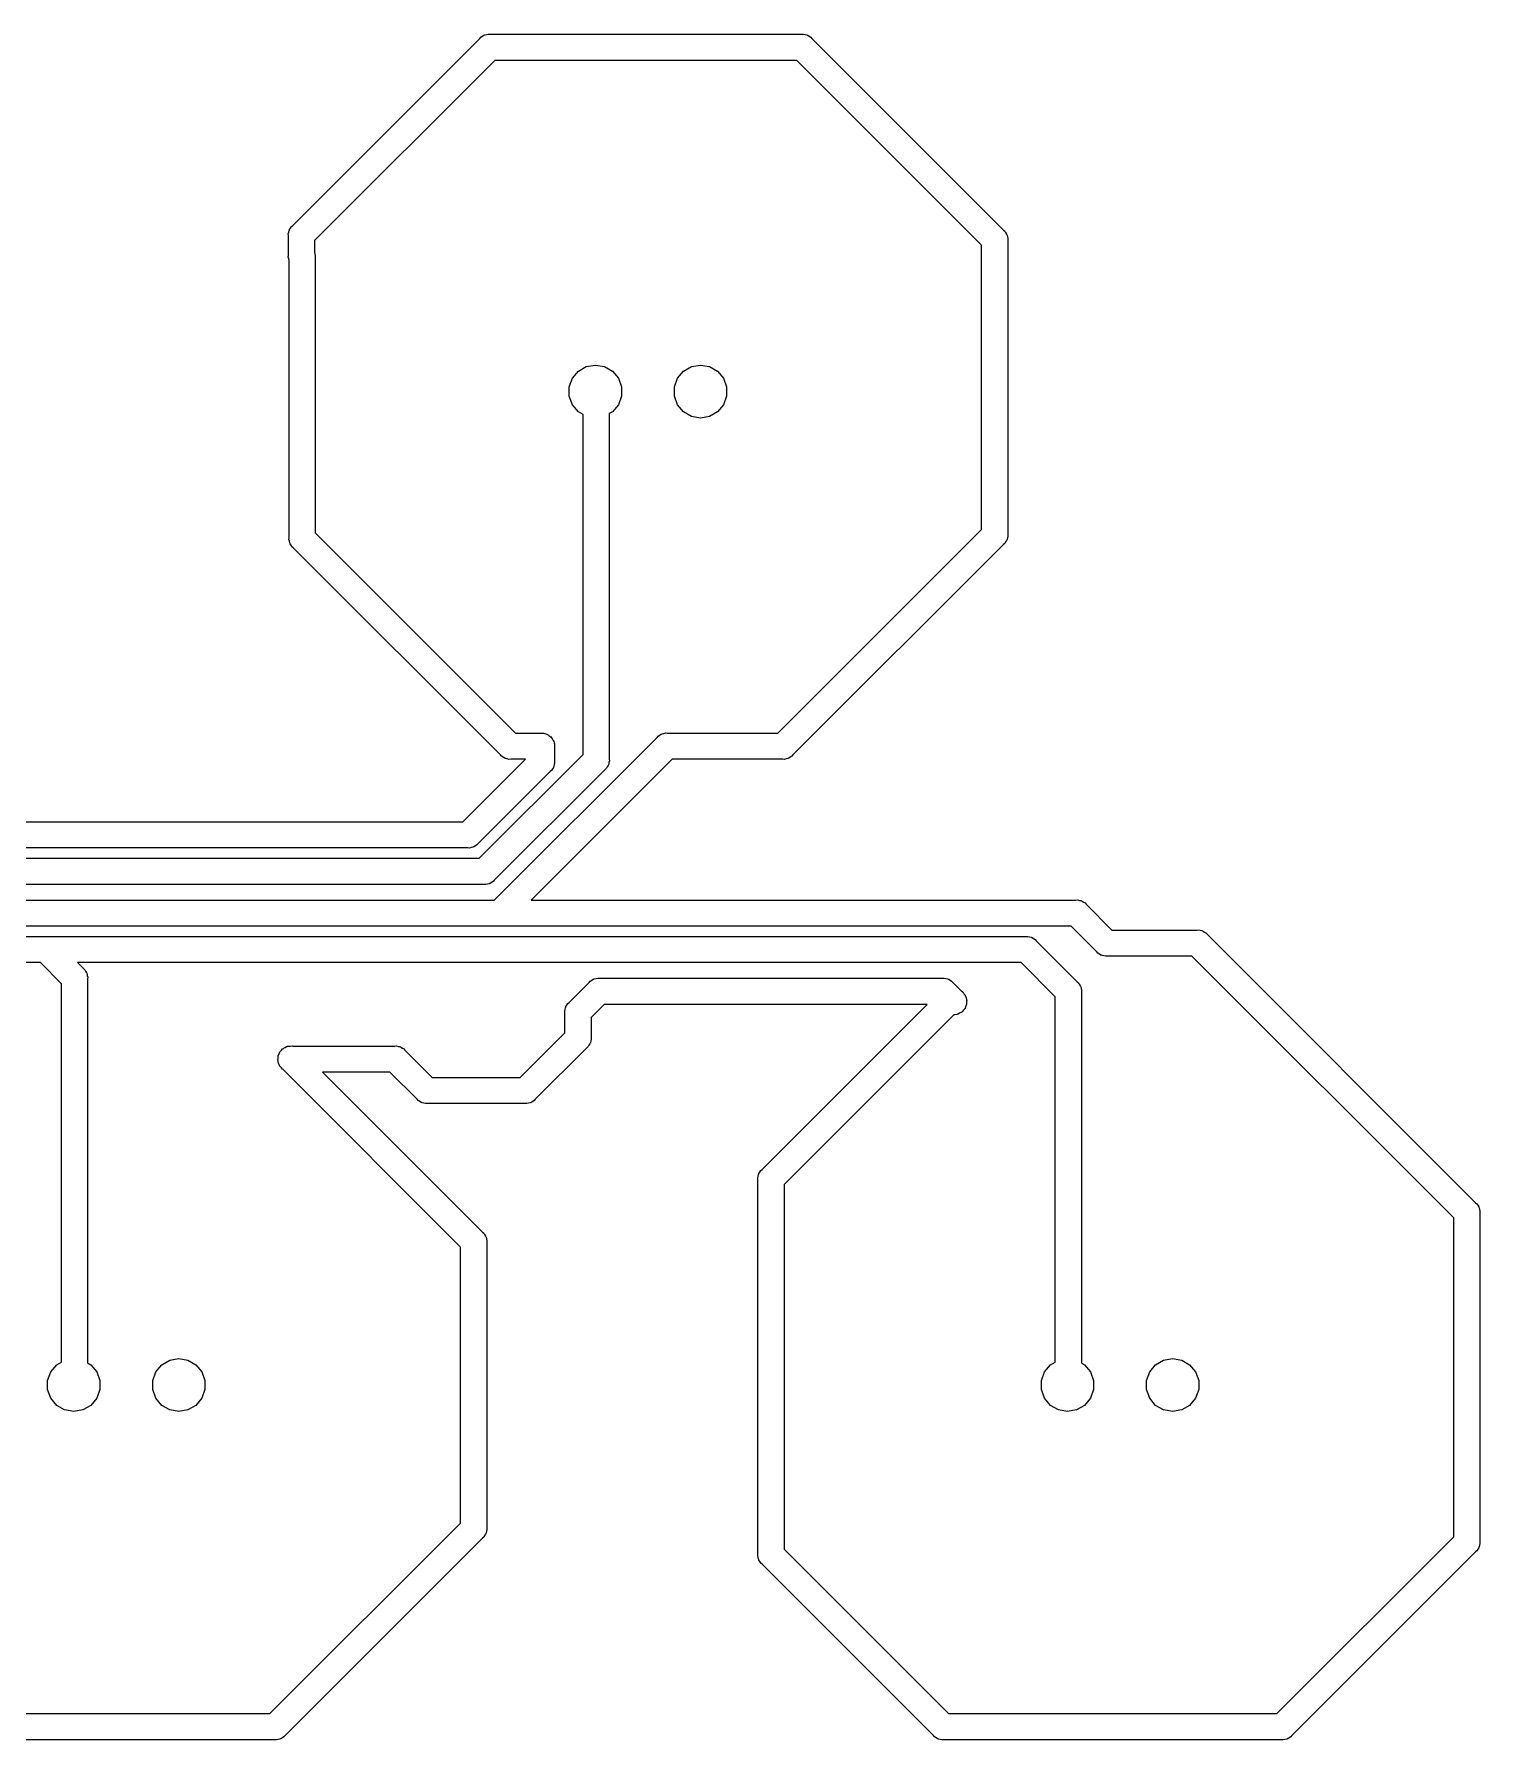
# Model space of a CAD drawing. Extents: x 41 to 175, y -135 to -43.
# Drawn here: x 146.97 to 174.69, y -113.95 to -81.25 of the extents above; entities that cross this region are included whole.
import ezdxf

# ---------------------------------------------------------------- set-up
doc = ezdxf.new("R2010")
doc.units = 0
doc.header["$MEASUREMENT"] = 0
doc.layers.add('BLACK', color=7, linetype='CONTINUOUS')

msp = doc.modelspace()

# ---------------------------------------------------------------- linework, layer by layer
at = {"layer": 'BLACK', "linetype": 'CONTINUOUS'}
for p, q in [((151.931, -84.9155), (155.516, -81.3309)), ((155.516, -81.3309), (155.537, -81.3055)), ((155.537, -81.3055), (155.566, -81.289)), ((155.566, -81.289), (155.593, -81.2699)), ((155.593, -81.2699), (155.604, -81.267)), ((155.604, -81.267), (155.613, -81.2615)), ((155.613, -81.2615), (155.646, -81.2557)), ((155.646, -81.2557), (155.678, -81.2471)), ((155.678, -81.2471), (155.711, -81.25)), ((155.711, -81.25), (161.689, -81.25)), ((161.689, -81.25), (161.722, -81.2471)), ((161.722, -81.2471), (161.754, -81.2557)), ((161.754, -81.2557), (161.787, -81.2615)), ((161.787, -81.2615), (161.796, -81.267)), ((161.796, -81.267), (161.807, -81.2699)), ((161.807, -81.2699), (161.834, -81.2889)), ((161.834, -81.2889), (161.863, -81.3055)), ((161.863, -81.3055), (161.884, -81.3309)), ((161.884, -81.3309), (165.557, -85.0031)), ((155.804, -81.75), (152.35, -85.2036)), ((161.596, -81.75), (155.804, -81.75)), ((165.138, -85.2911), (161.596, -81.75)), ((151.856, -85.0458), (151.861, -85.0132)), ((151.861, -85.0132), (151.867, -85.0035)), ((151.867, -85.0035), (151.87, -84.9927)), ((151.87, -84.9927), (151.889, -84.9655)), ((151.889, -84.9655), (151.906, -84.9368)), ((151.906, -84.9368), (151.931, -84.9155)), ((165.557, -85.0031), (165.582, -85.0244)), ((165.582, -85.0244), (165.599, -85.0531)), ((151.847, -85.0779), (151.856, -85.0458)), ((151.85, -85.1109), (151.847, -85.0779)), ((151.85, -85.4891), (151.85, -85.1109)), ((152.35, -85.2036), (152.35, -85.4239)), ((165.138, -90.7458), (165.138, -85.2911)), ((165.599, -85.0531), (165.618, -85.0803)), ((165.618, -85.0803), (165.621, -85.0911)), ((165.621, -85.0911), (165.626, -85.1008)), ((165.626, -85.1008), (165.632, -85.1334)), ((165.632, -85.1334), (165.64, -85.1654)), ((165.64, -85.1654), (165.638, -85.1985)), ((165.638, -85.1985), (165.638, -90.8385)), ((151.847, -85.5221), (151.85, -85.4891)), ((151.856, -85.5542), (151.847, -85.5221)), ((151.861, -85.5868), (151.856, -85.5542)), ((151.862, -85.5885), (151.861, -85.5868)), ((151.862, -90.9015), (151.862, -85.5885)), ((152.35, -85.4239), (152.351, -85.4256)), ((152.351, -85.4256), (152.357, -85.4583)), ((152.357, -85.4583), (152.365, -85.4903)), ((152.365, -85.4903), (152.362, -85.5233)), ((152.362, -85.5233), (152.362, -90.8089)), ((157.408, -87.7111), (157.56, -87.6229)), ((157.56, -87.6229), (157.734, -87.5923)), ((157.734, -87.5923), (157.908, -87.6229)), ((157.908, -87.6229), (158.06, -87.7111)), ((159.424, -87.7111), (159.576, -87.6229)), ((159.576, -87.6229), (159.75, -87.5923)), ((159.75, -87.5923), (159.924, -87.6229)), ((159.924, -87.6229), (160.076, -87.7111)), ((157.234, -88.0118), (157.294, -87.8461)), ((157.294, -87.8461), (157.408, -87.7111)), ((158.06, -87.7111), (158.174, -87.8461)), ((158.174, -87.8461), (158.234, -88.0118)), ((159.25, -88.0118), (159.31, -87.8461)), ((159.31, -87.8461), (159.424, -87.7111)), ((160.076, -87.7111), (160.19, -87.8461)), ((160.19, -87.8461), (160.25, -88.0118)), ((157.234, -88.1882), (157.234, -88.0118)), ((157.294, -88.3539), (157.234, -88.1882)), ((158.234, -88.1882), (158.174, -88.3539)), ((158.234, -88.0118), (158.234, -88.1882)), ((159.25, -88.1882), (159.25, -88.0118)), ((159.31, -88.3539), (159.25, -88.1882)), ((160.25, -88.1882), (160.19, -88.3539)), ((160.25, -88.0118), (160.25, -88.1882)), ((157.408, -88.4889), (157.294, -88.3539)), ((157.5, -88.5423), (157.408, -88.4889)), ((157.5, -94.3215), (157.5, -88.5423)), ((158.06, -88.4889), (158, -88.5238)), ((158, -88.5238), (158, -95.1491)), ((158.174, -88.3539), (158.06, -88.4889)), ((159.424, -88.4889), (159.31, -88.3539)), ((159.576, -88.5771), (159.424, -88.4889)), ((159.75, -88.6077), (159.576, -88.5771)), ((159.924, -88.5771), (159.75, -88.6077)), ((160.076, -88.4889), (159.924, -88.5771)), ((160.19, -88.3539), (160.076, -88.4889)), ((151.86, -90.9345), (151.862, -90.9015)), ((152.362, -90.8089), (156.204, -94.65)), ((161.233, -94.65), (165.138, -90.7458)), ((165.632, -90.9036), (165.626, -90.9362)), ((165.64, -90.8715), (165.632, -90.9036)), ((165.638, -90.8385), (165.64, -90.8715)), ((151.868, -90.9666), (151.86, -90.9345)), ((151.874, -90.9992), (151.868, -90.9666)), ((151.879, -91.0089), (151.874, -90.9992)), ((151.882, -91.0197), (151.879, -91.0089)), ((151.901, -91.0469), (151.882, -91.0197)), ((151.918, -91.0756), (151.901, -91.0469)), ((151.943, -91.0969), (151.918, -91.0756)), ((155.916, -95.0691), (151.943, -91.0969)), ((165.557, -91.0339), (161.521, -95.0691)), ((165.582, -91.0126), (165.557, -91.0339)), ((165.599, -90.9838), (165.582, -91.0126)), ((165.618, -90.9567), (165.599, -90.9838)), ((165.621, -90.9459), (165.618, -90.9567)), ((165.626, -90.9362), (165.621, -90.9459)), ((157.5, -95.0565), (157.5, -94.3215)), ((157.5, -94.3215), (157.5, -94.3215)), ((155.796, -97.85), (158.916, -94.7309)), ((156.204, -94.65), (156.722, -94.65)), ((156.722, -94.65), (156.722, -94.65)), ((156.722, -94.65), (156.744, -94.65)), ((156.744, -94.65), (156.765, -94.6576)), ((156.765, -94.6576), (156.787, -94.6615)), ((156.787, -94.6615), (156.806, -94.6726)), ((156.806, -94.6726), (156.827, -94.6802)), ((156.827, -94.6802), (156.844, -94.6944)), ((156.844, -94.6944), (156.863, -94.7055)), ((156.863, -94.7055), (156.877, -94.7225)), ((156.877, -94.7225), (156.894, -94.7368)), ((156.894, -94.7368), (156.906, -94.7561)), ((156.906, -94.7561), (156.92, -94.7731)), ((156.92, -94.7731), (156.927, -94.7939)), ((156.927, -94.7939), (156.939, -94.8132)), ((156.939, -94.8132), (156.942, -94.835)), ((156.942, -94.835), (156.95, -94.8559)), ((158.916, -94.7309), (158.937, -94.7055)), ((158.937, -94.7055), (158.966, -94.689)), ((158.966, -94.689), (158.993, -94.6699)), ((158.993, -94.6699), (159.004, -94.667)), ((159.004, -94.667), (159.013, -94.6615)), ((159.013, -94.6615), (159.046, -94.6557)), ((159.046, -94.6557), (159.078, -94.6471)), ((159.078, -94.6471), (159.111, -94.65)), ((159.111, -94.65), (161.233, -94.65)), ((155.196, -96.35), (156.396, -95.15)), ((155.506, -97.05), (157.5, -95.0565)), ((155.937, -95.0945), (155.916, -95.0691)), ((155.966, -95.111), (155.937, -95.0945)), ((155.993, -95.1301), (155.966, -95.111)), ((156.004, -95.133), (155.993, -95.1301)), ((156.013, -95.1385), (156.004, -95.133)), ((156.046, -95.1443), (156.013, -95.1385)), ((156.078, -95.1529), (156.046, -95.1443)), ((156.111, -95.15), (156.078, -95.1529)), ((156.396, -95.15), (156.111, -95.15)), ((159.204, -95.15), (156.504, -97.85)), ((156.95, -94.8559), (156.95, -94.8781)), ((156.95, -94.8781), (156.95, -94.8781)), ((156.95, -94.8781), (156.95, -95.1891)), ((158, -95.1491), (158.003, -95.1822)), ((161.326, -95.15), (159.204, -95.15)), ((161.359, -95.1529), (161.326, -95.15)), ((161.391, -95.1443), (161.359, -95.1529)), ((161.424, -95.1385), (161.391, -95.1443)), ((161.433, -95.133), (161.424, -95.1385)), ((161.444, -95.1301), (161.433, -95.133)), ((161.471, -95.111), (161.444, -95.1301)), ((161.5, -95.0945), (161.471, -95.111)), ((161.521, -95.0691), (161.5, -95.0945)), ((156.869, -95.3845), (155.484, -96.7691)), ((157.919, -95.3445), (155.795, -97.4691)), ((156.894, -95.3632), (156.869, -95.3845)), ((156.911, -95.3345), (156.894, -95.3632)), ((156.93, -95.3073), (156.911, -95.3345)), ((156.933, -95.2965), (156.93, -95.3073)), ((156.939, -95.2868), (156.933, -95.2965)), ((156.944, -95.2542), (156.939, -95.2868)), ((156.953, -95.2221), (156.944, -95.2542)), ((156.95, -95.1891), (156.953, -95.2221)), ((157.944, -95.3232), (157.919, -95.3445)), ((157.961, -95.2945), (157.944, -95.3232)), ((157.98, -95.2673), (157.961, -95.2945)), ((157.983, -95.2565), (157.98, -95.2673)), ((157.989, -95.2469), (157.983, -95.2565)), ((157.994, -95.2142), (157.989, -95.2469)), ((158.003, -95.1822), (157.994, -95.2142)), ((140.704, -96.35), (155.196, -96.35)), ((155.463, -96.7945), (155.434, -96.811)), ((155.484, -96.7691), (155.463, -96.7945)), ((139.104, -97.05), (155.506, -97.05)), ((155.289, -96.85), (140.611, -96.85)), ((155.322, -96.8529), (155.289, -96.85)), ((155.354, -96.8443), (155.322, -96.8529)), ((155.387, -96.8385), (155.354, -96.8443)), ((155.396, -96.833), (155.387, -96.8385)), ((155.407, -96.8301), (155.396, -96.833)), ((155.434, -96.811), (155.407, -96.8301)), ((155.599, -97.55), (139.011, -97.55)), ((155.632, -97.5529), (155.599, -97.55)), ((155.664, -97.5443), (155.632, -97.5529)), ((155.697, -97.5386), (155.664, -97.5443)), ((155.707, -97.533), (155.697, -97.5386)), ((155.717, -97.5301), (155.707, -97.533)), ((155.744, -97.5111), (155.717, -97.5301)), ((155.773, -97.4945), (155.744, -97.5111)), ((155.795, -97.4691), (155.773, -97.4945)), ((138.004, -97.85), (155.796, -97.85)), ((156.504, -97.85), (166.947, -97.85)), ((166.947, -97.85), (166.98, -97.8471)), ((166.98, -97.8471), (167.012, -97.8557)), ((167.012, -97.8557), (167.044, -97.8614)), ((167.044, -97.8614), (167.054, -97.867)), ((167.054, -97.867), (167.065, -97.8699)), ((167.065, -97.8699), (167.092, -97.8889)), ((167.092, -97.8889), (167.121, -97.9055)), ((167.121, -97.9055), (167.142, -97.9309)), ((167.142, -97.9309), (167.636, -98.425)), ((155.889, -98.35), (137.911, -98.35)), ((155.922, -98.3529), (155.889, -98.35)), ((155.933, -98.35), (155.922, -98.3529)), ((166.854, -98.35), (155.933, -98.35)), ((167.348, -98.8441), (166.854, -98.35)), ((167.636, -98.425), (169.264, -98.425)), ((169.264, -98.425), (169.297, -98.4221)), ((169.297, -98.4221), (169.329, -98.4307)), ((169.329, -98.4307), (169.362, -98.4365)), ((169.362, -98.4365), (169.372, -98.442)), ((169.372, -98.442), (169.382, -98.4449)), ((128.033, -98.55), (147.189, -98.55)), ((147.189, -98.55), (147.222, -98.5471)), ((147.222, -98.5471), (147.233, -98.55)), ((147.233, -98.55), (165.989, -98.55)), ((165.989, -98.55), (166.022, -98.5471)), ((166.022, -98.5471), (166.054, -98.5557)), ((166.054, -98.5557), (166.087, -98.5615)), ((166.087, -98.5615), (166.096, -98.567)), ((166.096, -98.567), (166.107, -98.5699)), ((166.107, -98.5699), (166.134, -98.5889)), ((166.134, -98.5889), (166.163, -98.6055)), ((166.163, -98.6055), (166.184, -98.6309)), ((166.184, -98.6309), (166.969, -99.4155)), ((169.382, -98.4449), (169.409, -98.464)), ((169.409, -98.464), (169.438, -98.4805)), ((169.438, -98.4805), (169.46, -98.506)), ((169.46, -98.506), (174.607, -103.653)), ((147.096, -99.05), (128.604, -99.05)), ((147.5, -99.4536), (147.096, -99.05)), ((165.896, -99.05), (147.804, -99.05)), ((147.804, -99.05), (147.919, -99.1655)), ((166.55, -99.7036), (165.896, -99.05)), ((167.369, -98.8695), (167.348, -98.8441)), ((167.398, -98.8861), (167.369, -98.8695)), ((167.425, -98.9051), (167.398, -98.8861)), ((167.436, -98.908), (167.425, -98.9051)), ((167.446, -98.9136), (167.436, -98.908)), ((167.478, -98.9193), (167.446, -98.9136)), ((167.51, -98.9279), (167.478, -98.9193)), ((167.543, -98.925), (167.51, -98.9279)), ((169.171, -98.925), (167.543, -98.925)), ((174.188, -103.941), (169.171, -98.925)), ((147.919, -99.1655), (147.944, -99.1868)), ((147.944, -99.1868), (147.961, -99.2155)), ((147.961, -99.2155), (147.98, -99.2427)), ((147.98, -99.2427), (147.983, -99.2535)), ((147.983, -99.2535), (147.989, -99.2632)), ((147.989, -99.2632), (147.994, -99.2958)), ((147.994, -99.2958), (148.003, -99.3279)), ((148.003, -99.3279), (148, -99.3609)), ((148, -99.3609), (148, -106.726)), ((157.616, -99.4309), (157.637, -99.4055)), ((157.637, -99.4055), (157.666, -99.389)), ((157.666, -99.389), (157.693, -99.3699)), ((157.693, -99.3699), (157.704, -99.367)), ((157.704, -99.367), (157.713, -99.3615)), ((157.713, -99.3615), (157.746, -99.3557)), ((157.746, -99.3557), (157.778, -99.3471)), ((157.778, -99.3471), (157.811, -99.35)), ((157.811, -99.35), (164.389, -99.35)), ((164.389, -99.35), (164.422, -99.3471)), ((164.422, -99.3471), (164.454, -99.3557)), ((164.454, -99.3557), (164.487, -99.3615)), ((164.487, -99.3615), (164.496, -99.367)), ((164.496, -99.367), (164.507, -99.3699)), ((164.507, -99.3699), (164.534, -99.3889)), ((164.534, -99.3889), (164.563, -99.4055)), ((164.563, -99.4055), (164.584, -99.4309)), ((166.969, -99.4155), (166.994, -99.4368)), ((147.5, -100.828), (147.5, -99.4536)), ((157.231, -99.8155), (157.616, -99.4309)), ((164.584, -99.4309), (164.754, -99.6)), ((164.754, -99.6), (164.763, -99.6055)), ((164.763, -99.6055), (164.784, -99.6309)), ((164.784, -99.6309), (164.792, -99.6387)), ((164.792, -99.6387), (164.799, -99.6477)), ((164.799, -99.6477), (164.82, -99.6731)), ((164.82, -99.6731), (164.824, -99.6836)), ((164.824, -99.6836), (164.83, -99.6927)), ((164.83, -99.6927), (164.839, -99.7248)), ((164.839, -99.7248), (164.85, -99.7559)), ((166.55, -100.929), (166.55, -99.7036)), ((166.994, -99.4368), (167.011, -99.4655)), ((167.011, -99.4655), (167.03, -99.4927)), ((167.03, -99.4927), (167.033, -99.5035)), ((167.033, -99.5035), (167.039, -99.5132)), ((167.039, -99.5132), (167.044, -99.5458)), ((167.044, -99.5458), (167.053, -99.5779)), ((167.053, -99.5779), (167.05, -99.6109)), ((167.05, -99.6109), (167.05, -106.726)), ((157.147, -99.9779), (157.156, -99.9458)), ((157.15, -100.011), (157.147, -99.9779)), ((157.15, -100.394), (157.15, -100.011)), ((157.156, -99.9458), (157.161, -99.9132)), ((157.161, -99.9132), (157.167, -99.9035)), ((157.167, -99.9035), (157.17, -99.8927)), ((157.17, -99.8927), (157.189, -99.8655)), ((157.189, -99.8655), (157.206, -99.8368)), ((157.206, -99.8368), (157.231, -99.8155)), ((157.904, -99.85), (157.65, -100.104)), ((164.096, -99.85), (157.904, -99.85)), ((160.931, -103.016), (164.096, -99.85)), ((164.603, -100.051), (161.35, -103.304)), ((164.611, -100.05), (164.603, -100.051)), ((164.622, -100.05), (164.611, -100.05)), ((164.633, -100.048), (164.622, -100.05)), ((164.666, -100.045), (164.633, -100.048)), ((164.676, -100.04), (164.666, -100.045)), ((164.687, -100.039), (164.676, -100.04)), ((164.716, -100.022), (164.687, -100.039)), ((164.746, -100.008), (164.716, -100.022)), ((164.754, -100), (164.746, -100.008)), ((164.763, -99.9945), (164.754, -100)), ((164.785, -99.969), (164.763, -99.9945)), ((164.808, -99.9456), (164.785, -99.969)), ((164.813, -99.9355), (164.808, -99.9456)), ((164.82, -99.9269), (164.813, -99.9355)), ((164.831, -99.8958), (164.82, -99.9269)), ((164.845, -99.8657), (164.831, -99.8958)), ((164.846, -99.8546), (164.845, -99.8657)), ((164.85, -99.8441), (164.846, -99.8546)), ((164.85, -99.7559), (164.85, -99.7671)), ((164.85, -99.7671), (164.853, -99.7779)), ((164.853, -99.7779), (164.85, -99.8109)), ((164.85, -99.8109), (164.85, -99.8441)), ((156.294, -101.25), (157.15, -100.394)), ((157.65, -100.104), (157.65, -100.487)), ((151.692, -100.754), (151.715, -100.731)), ((151.715, -100.731), (151.737, -100.706)), ((151.737, -100.706), (151.746, -100.7)), ((151.746, -100.7), (151.754, -100.692)), ((151.754, -100.692), (151.784, -100.678)), ((151.784, -100.678), (151.813, -100.661)), ((151.813, -100.661), (151.824, -100.66)), ((151.824, -100.66), (151.834, -100.655)), ((151.834, -100.655), (151.867, -100.652)), ((151.867, -100.652), (151.878, -100.65)), ((151.878, -100.65), (151.889, -100.65)), ((151.889, -100.65), (151.922, -100.647)), ((151.922, -100.647), (151.933, -100.65)), ((151.933, -100.65), (153.889, -100.65)), ((153.889, -100.65), (153.922, -100.647)), ((153.922, -100.647), (153.954, -100.656)), ((153.954, -100.656), (153.987, -100.661)), ((153.987, -100.661), (153.996, -100.667)), ((153.996, -100.667), (154.007, -100.67)), ((154.007, -100.67), (154.034, -100.689)), ((154.034, -100.689), (154.063, -100.706)), ((154.063, -100.706), (154.084, -100.731)), ((154.084, -100.731), (154.604, -101.25)), ((157.569, -100.682), (156.582, -101.669)), ((157.594, -100.661), (157.569, -100.682)), ((157.611, -100.632), (157.594, -100.661)), ((157.63, -100.605), (157.611, -100.632)), ((157.633, -100.594), (157.63, -100.605)), ((157.639, -100.585), (157.633, -100.594)), ((157.644, -100.552), (157.639, -100.585)), ((157.653, -100.52), (157.644, -100.552)), ((157.65, -100.487), (157.653, -100.52)), ((147.5, -106.708), (147.5, -100.828)), ((147.5, -100.828), (147.5, -100.828)), ((151.647, -100.922), (151.65, -100.889)), ((151.65, -100.933), (151.647, -100.922)), ((151.65, -100.856), (151.654, -100.845)), ((151.65, -100.889), (151.65, -100.856)), ((151.65, -100.944), (151.65, -100.933)), ((151.661, -100.975), (151.65, -100.944)), ((151.654, -100.845), (151.655, -100.834)), ((151.655, -100.834), (151.669, -100.804)), ((151.67, -101.007), (151.661, -100.975)), ((151.669, -100.804), (151.68, -100.773)), ((151.676, -101.016), (151.67, -101.007)), ((151.68, -101.027), (151.676, -101.016)), ((151.68, -100.773), (151.687, -100.765)), ((151.701, -101.052), (151.68, -101.027)), ((151.687, -100.765), (151.692, -100.754)), ((151.708, -101.061), (151.701, -101.052)), ((151.716, -101.069), (151.708, -101.061)), ((166.55, -106.708), (166.55, -100.929)), ((166.55, -100.929), (166.55, -100.929)), ((151.737, -101.094), (151.716, -101.069)), ((151.746, -101.1), (151.737, -101.094)), ((155.15, -104.504), (151.746, -101.1)), ((153.796, -101.15), (152.504, -101.15)), ((152.504, -101.15), (155.569, -104.216)), ((154.316, -101.669), (153.796, -101.15)), ((154.604, -101.25), (156.294, -101.25)), ((154.337, -101.694), (154.316, -101.669)), ((154.366, -101.711), (154.337, -101.694)), ((154.393, -101.73), (154.366, -101.711)), ((156.532, -101.711), (156.505, -101.73)), ((156.561, -101.694), (156.532, -101.711)), ((156.582, -101.669), (156.561, -101.694)), ((154.404, -101.733), (154.393, -101.73)), ((154.413, -101.739), (154.404, -101.733)), ((154.446, -101.744), (154.413, -101.739)), ((154.478, -101.753), (154.446, -101.744)), ((154.511, -101.75), (154.478, -101.753)), ((156.387, -101.75), (154.511, -101.75)), ((156.42, -101.753), (156.387, -101.75)), ((156.452, -101.744), (156.42, -101.753)), ((156.485, -101.739), (156.452, -101.744)), ((156.494, -101.733), (156.485, -101.739)), ((156.505, -101.73), (156.494, -101.733)), ((160.906, -103.037), (160.931, -103.016)), ((160.847, -103.178), (160.856, -103.146)), ((160.85, -103.211), (160.847, -103.178)), ((160.85, -110.389), (160.85, -103.211)), ((160.856, -103.146), (160.861, -103.113)), ((160.861, -103.113), (160.867, -103.104)), ((160.867, -103.104), (160.87, -103.093)), ((160.87, -103.093), (160.889, -103.066)), ((160.889, -103.066), (160.906, -103.037)), ((161.35, -103.304), (161.35, -110.296)), ((174.607, -103.653), (174.632, -103.674)), ((174.632, -103.674), (174.649, -103.703)), ((174.188, -110.059), (174.188, -103.941)), ((174.649, -103.703), (174.668, -103.73)), ((174.668, -103.73), (174.671, -103.741)), ((174.671, -103.741), (174.676, -103.751)), ((174.676, -103.751), (174.682, -103.783)), ((174.682, -103.783), (174.69, -103.815)), ((174.69, -103.815), (174.688, -103.848)), ((174.688, -103.848), (174.688, -110.152)), ((155.569, -104.216), (155.594, -104.237)), ((155.594, -104.237), (155.611, -104.266)), ((155.611, -104.266), (155.63, -104.293)), ((155.63, -104.293), (155.633, -104.304)), ((155.633, -104.304), (155.639, -104.313)), ((155.639, -104.313), (155.644, -104.346)), ((155.15, -109.796), (155.15, -104.504)), ((155.644, -104.346), (155.653, -104.378)), ((155.653, -104.378), (155.65, -104.411)), ((155.65, -104.411), (155.65, -109.889)), ((147.234, -107.062), (147.294, -106.896)), ((147.294, -106.896), (147.408, -106.761)), ((147.408, -106.761), (147.5, -106.708)), ((148, -106.726), (148.06, -106.761)), ((148.06, -106.761), (148.174, -106.896)), ((148.174, -106.896), (148.234, -107.062)), ((149.25, -107.062), (149.31, -106.896)), ((149.31, -106.896), (149.424, -106.761)), ((149.424, -106.761), (149.576, -106.673)), ((149.576, -106.673), (149.75, -106.642)), ((149.75, -106.642), (149.924, -106.673)), ((149.924, -106.673), (150.076, -106.761)), ((150.076, -106.761), (150.19, -106.896)), ((150.19, -106.896), (150.25, -107.062)), ((166.284, -107.062), (166.344, -106.896)), ((166.344, -106.896), (166.458, -106.761)), ((166.458, -106.761), (166.55, -106.708)), ((167.05, -106.726), (167.11, -106.761)), ((167.11, -106.761), (167.224, -106.896)), ((167.224, -106.896), (167.284, -107.062)), ((168.3, -107.062), (168.36, -106.896)), ((168.36, -106.896), (168.474, -106.761)), ((168.474, -106.761), (168.626, -106.673)), ((168.626, -106.673), (168.8, -106.642)), ((168.8, -106.642), (168.974, -106.673)), ((168.974, -106.673), (169.126, -106.761)), ((169.126, -106.761), (169.24, -106.896)), ((169.24, -106.896), (169.3, -107.062)), ((147.234, -107.238), (147.234, -107.062)), ((147.294, -107.404), (147.234, -107.238)), ((148.234, -107.238), (148.174, -107.404)), ((148.234, -107.062), (148.234, -107.238)), ((149.25, -107.238), (149.25, -107.062)), ((149.31, -107.404), (149.25, -107.238)), ((150.25, -107.238), (150.19, -107.404)), ((150.25, -107.062), (150.25, -107.238)), ((166.284, -107.238), (166.284, -107.062)), ((166.344, -107.404), (166.284, -107.238)), ((167.284, -107.238), (167.224, -107.404)), ((167.284, -107.062), (167.284, -107.238)), ((168.3, -107.238), (168.3, -107.062)), ((168.36, -107.404), (168.3, -107.238)), ((169.3, -107.238), (169.24, -107.404)), ((169.3, -107.062), (169.3, -107.238)), ((147.408, -107.539), (147.294, -107.404)), ((147.56, -107.627), (147.408, -107.539)), ((148.06, -107.539), (147.908, -107.627)), ((148.174, -107.404), (148.06, -107.539)), ((149.424, -107.539), (149.31, -107.404)), ((149.576, -107.627), (149.424, -107.539)), ((150.076, -107.539), (149.924, -107.627)), ((150.19, -107.404), (150.076, -107.539)), ((166.458, -107.539), (166.344, -107.404)), ((166.61, -107.627), (166.458, -107.539)), ((167.11, -107.539), (166.958, -107.627)), ((167.224, -107.404), (167.11, -107.539)), ((168.474, -107.539), (168.36, -107.404)), ((168.626, -107.627), (168.474, -107.539)), ((169.126, -107.539), (168.974, -107.627)), ((169.24, -107.404), (169.126, -107.539)), ((147.734, -107.658), (147.56, -107.627)), ((147.908, -107.627), (147.734, -107.658)), ((149.75, -107.658), (149.576, -107.627)), ((149.924, -107.627), (149.75, -107.658)), ((166.784, -107.658), (166.61, -107.627)), ((166.958, -107.627), (166.784, -107.658)), ((168.8, -107.658), (168.626, -107.627)), ((168.974, -107.627), (168.8, -107.658)), ((151.496, -113.45), (155.15, -109.796)), ((155.65, -109.889), (155.653, -109.922)), ((155.569, -110.084), (151.784, -113.869)), ((155.594, -110.063), (155.569, -110.084)), ((155.611, -110.034), (155.594, -110.063)), ((155.63, -110.007), (155.611, -110.034)), ((155.633, -109.996), (155.63, -110.007)), ((155.639, -109.987), (155.633, -109.996)), ((155.644, -109.954), (155.639, -109.987)), ((155.653, -109.922), (155.644, -109.954)), ((170.796, -113.45), (174.188, -110.059)), ((174.682, -110.217), (174.676, -110.249)), ((174.69, -110.185), (174.682, -110.217)), ((174.688, -110.152), (174.69, -110.185)), ((160.847, -110.422), (160.85, -110.389)), ((160.856, -110.454), (160.847, -110.422)), ((160.861, -110.487), (160.856, -110.454)), ((160.867, -110.496), (160.861, -110.487)), ((160.87, -110.507), (160.867, -110.496)), ((160.889, -110.534), (160.87, -110.507)), ((160.906, -110.563), (160.889, -110.534)), ((161.35, -110.296), (164.504, -113.45)), ((174.607, -110.347), (171.085, -113.869)), ((174.632, -110.326), (174.607, -110.347)), ((174.649, -110.297), (174.632, -110.326)), ((174.668, -110.27), (174.649, -110.297)), ((174.671, -110.259), (174.668, -110.27)), ((174.676, -110.249), (174.671, -110.259)), ((160.931, -110.584), (160.906, -110.563)), ((164.216, -113.869), (160.931, -110.584)), ((146.016, -113.45), (151.496, -113.45)), ((164.504, -113.45), (170.796, -113.45)), ((151.589, -113.95), (145.924, -113.95)), ((151.622, -113.953), (151.589, -113.95)), ((151.654, -113.944), (151.622, -113.953)), ((151.687, -113.939), (151.654, -113.944)), ((151.696, -113.933), (151.687, -113.939)), ((151.707, -113.93), (151.696, -113.933)), ((151.734, -113.911), (151.707, -113.93)), ((151.763, -113.894), (151.734, -113.911)), ((151.784, -113.869), (151.763, -113.894)), ((164.237, -113.894), (164.216, -113.869)), ((164.266, -113.911), (164.237, -113.894)), ((164.293, -113.93), (164.266, -113.911)), ((164.303, -113.933), (164.293, -113.93)), ((164.313, -113.939), (164.303, -113.933)), ((164.346, -113.944), (164.313, -113.939)), ((164.378, -113.953), (164.346, -113.944)), ((164.411, -113.95), (164.378, -113.953)), ((170.889, -113.95), (164.411, -113.95)), ((170.922, -113.953), (170.889, -113.95)), ((170.954, -113.944), (170.922, -113.953)), ((170.987, -113.939), (170.954, -113.944)), ((170.997, -113.933), (170.987, -113.939)), ((171.007, -113.93), (170.997, -113.933)), ((171.034, -113.911), (171.007, -113.93)), ((171.063, -113.894), (171.034, -113.911)), ((171.085, -113.869), (171.063, -113.894))]:
    msp.add_line(p, q, dxfattribs=at)

doc.saveas('drawing.dxf')
